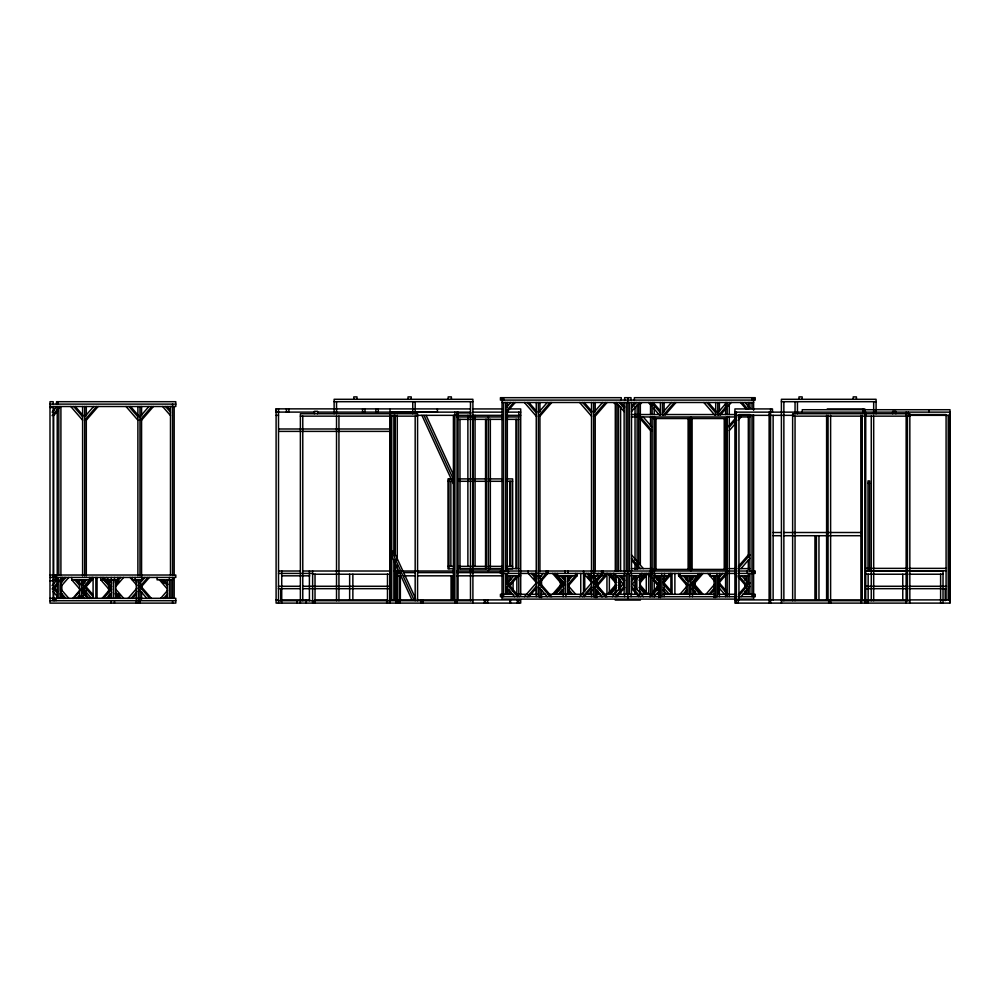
<?xml version="1.0" encoding="UTF-8"?>
<svg xmlns="http://www.w3.org/2000/svg" width="1000" height="1000" viewBox="0 0 1000 1000"><rect width="100%" height="100%" fill="white"/><g stroke="black" fill="none" stroke-linecap="round" stroke-linejoin="round"><path stroke-width="1.5" d="M469.925 408.925L276.1 408.862L276.1 412.088L314.887 412.113M312.625 603.112L312.625 600.712M437.4 408.95L437.4 412.15L317.75 412.1M949.925 531.5L949.925 526.8M52.088 412.188L57 406.512M52.088 415.6L59.95 406.512M53.688 415.6L57.625 411.05M84.688 416.8L93.588 406.512M96.538 406.512L84.688 420.2L86.3 420.2L98.15 406.512M139.975 416.8L148.875 406.512M151.825 406.512L139.975 420.2L141.575 420.2L153.425 406.512M52.088 585.513L57 579.837M52.088 588.925L57.987 582.112M53.688 588.925L57.625 584.388M60.3 581.975L64.225 577.438M60.912 583.112L65.838 577.438M60.912 586.512L68.775 577.438M81.675 585.513L86.587 579.837M72.737 598.425L80.638 589.3M73.7 598.438L79.6 591.625M88.625 581.975L84.688 586.512L86.3 586.512L93.175 578.575M90.588 579.7L92.55 577.438M91.15 577.438L91.15 579.837L83.287 588.925L81.675 588.925L89.537 579.837L89.537 577.438M76.65 598.438L79.6 595.037M78.25 598.438L80.213 596.163M115.162 581.975L119.1 577.438M102.15 598.3L110.013 589.225L111.613 589.225L103.763 598.3M115.787 583.112L120.7 577.438M117.25 583.25L119.213 580.975M115.787 586.512L123.65 577.438M106.7 598.3L111.613 592.625M139.975 583.112L144.887 577.438M128.012 598.425L136.9 588.162M147.838 577.438L139.975 586.512L141.575 586.512L149.438 577.438M130.963 598.425L136.9 591.575M132.562 598.425L136.525 593.85M160.613 598.425L167.525 590.45M163.562 598.425L167.525 593.85M165.175 598.425L167.15 596.138M505.725 408.175L510.637 402.5M513.587 402.5L505.725 411.587L507.325 411.587L515.188 402.5M538.325 412.788L547.238 402.5M550.175 402.5L538.325 416.188L539.938 416.188L551.788 402.5M593.612 412.788L602.513 402.5M605.462 402.5L593.612 416.188L595.212 416.188L607.062 402.5M631.875 405.913L634.812 402.5M631.512 408.175L636.425 402.5M631.512 411.587L639.375 402.5M508.938 581.5L513.85 575.825M516.8 575.825L508.938 584.913L510.538 584.913L518.4 575.825M662.513 412.788L671.413 402.5M663.5 415.05L674.362 402.5M665.1 415.05L675.962 402.5M538.325 579.1L543.25 573.425M524.4 596.7L536.25 583.013M527.35 596.7L536.25 586.413M547.8 573.425L539.938 582.5L538.325 582.5L546.188 573.425L546.325 571.013M528.95 596.7L536.862 587.562M552.562 594.288L560.425 585.212L563.638 585.212L555.775 594.288M554.175 594.288L562.038 585.212M568.787 577.962L570.763 575.688M567.575 581.5L572.487 575.825M558.725 594.288L563.638 588.612M717.788 412.788L726.688 402.5M577.038 573.425L577.038 575.825L569.175 584.913L567.575 584.913L575.438 575.825L575.438 573.425M718.775 415.05L726.675 405.925M720.375 415.05L726.3 408.2M728.275 405.925L731.237 402.5M593.612 579.1L598.525 573.425M579.675 596.7L591.525 583.013M728.662 426.087L735.588 418.088M601.475 573.425L593.612 582.5L595.212 582.5L603.075 573.425M729.275 427.225L735.212 420.375M582.625 596.7L591.525 586.413M596.625 581.5L601.538 575.825M584.225 596.7L592.137 587.562M729.275 430.625L735.2 423.787M738.162 420.363L741.125 416.95M588.638 594.425L592.575 589.888M606.087 573.425L606.087 575.825L598.225 584.913L596.625 584.913L604.487 575.825L604.487 573.425M607.438 594.288L615.3 585.212M609.038 594.288L616.9 585.212M610.65 594.288L616.538 587.475M613.587 594.288L616.538 590.887M612.275 596.7L624.125 583.013M615.225 596.7L624.125 586.413M616.838 596.7L624.75 587.562M631.875 579.237L634.812 575.825M631.512 581.5L636.425 575.825M631.512 584.913L639.375 575.825M639.1 576.825L642.05 573.425M639.1 580.237L645 573.425M639.712 581.362L646.6 573.425M640.337 582.5L648.2 573.425M663.062 579.237L666.012 575.825M653.512 590.988L657.463 586.438M649.55 596.7L651.513 594.425M653.475 592.15L657.412 587.612L659.013 587.612L653.125 594.425M663.487 581.362L670.375 573.425M663.062 582.638L668.962 575.825L668.962 573.425M664.112 582.5L671.975 573.425L672.1 594.288M654.1 596.7L659.013 591.025M689.525 580.375L693.462 575.825M690.15 581.5L695.062 575.825M679.975 594.288L686.85 586.337M699.862 573.425L692 582.5L695.212 582.5L703.075 573.425M690.15 584.913L698.012 575.825L698.012 573.425M682.913 594.288L686.85 589.75M693.6 582.5L701.462 573.425M684.525 594.288L686.488 592.013M718.775 577.962L722.7 573.425M705.825 594.412L714.712 584.15M718.775 581.362L725.65 573.425M708.775 594.412L714.712 587.562M719.388 582.5L726.275 574.562M710.387 594.412L714.338 589.837M738.438 566.325L748.312 554.925L749.912 554.925L738.062 568.612L749.912 568.612M741.012 568.612L749.912 558.325M738.438 594.412L748.312 583.013L749.912 583.013L738.062 596.7L755.212 596.7L755.212 594.288L742.663 594.288M741.012 596.7L749.912 586.413M334.125 401.7L472.9 401.7M781.4 401.7L876.087 401.7M502.038 402.5L753.6 402.5M614.2 403.462L616.912 403.462L616.912 571.013M641.45 403.462L638.725 403.462L638.725 564.812M50 404.113L175.787 404.113M50 406.512L175.787 406.512L175.787 401.7L56.525 401.7L56.525 404.113M50 407.475L53.212 407.475L53.212 600.712L53.312 598.3M748.312 408.175L749.912 408.175L745 402.5M472.938 408.925L502.287 408.925M508.375 408.925L520.712 408.925L520.712 595.25M827.237 408.925L864.8 408.925L864.8 414.275M276.1 412.137L278.512 412.137M469.925 412.137L390.25 412.137L390.25 414.275M472.738 412.137L502.287 412.137M506.512 412.137L520.712 412.137M734.925 412.137L950 412.137M457.1 412.938L471.1 412.938M631.462 414.538L735.888 414.538M739.013 414.538L749.912 414.538L749.912 571.013M908.988 414.538L946.05 414.538M276.1 415.337L278.512 415.337M416.825 415.337L471.1 415.337M472.738 415.337L502.287 415.337M506.512 415.337L520.712 415.337M734.925 415.337L768.9 415.337M769.112 415.337L793.825 415.337M909.225 415.337L949.712 415.337M300.375 416.15L417.575 416.15M792.638 416.15L909.837 416.15M457.088 416.95L502.638 416.95M506.65 416.95L518.8 416.95M631.462 416.95L735.888 416.95M738.188 416.95L749.912 416.95M653.388 418.55L726.825 418.55M458.062 419.35L502.638 419.35M506.65 419.35L518.8 419.35M279.188 428.988L390.238 428.988M279.188 431.388L390.238 431.388M452.075 478.9L448 478.9L448 568.775L454.2 568.775M458.862 478.9L486.812 478.9M489.338 478.9L502.337 478.9M506.425 478.9L512.638 478.9L512.638 568.775L506.425 568.775M448 481.3L452.075 481.3M458.862 481.3L486.812 481.3M489.338 481.3L502.337 481.3M506.425 481.3L512.638 481.3M868 483.312L869.6 483.312M773.125 532.5L780.888 532.5M783.888 532.5L862.25 532.5M773.125 535.712L780.888 535.712M783.888 535.712L862.25 535.712M448 566.362L454.2 566.362M458.862 566.362L486.812 566.362M489.338 566.362L502.337 566.362M506.425 566.362L512.638 566.362M865.738 568.362L905.9 568.362M908.988 568.362L946.05 568.362M458.062 568.612L502.638 568.612M506.65 568.612L518.8 568.612M631.375 568.612L652.138 568.612M729.15 568.612L735.175 568.612M459.837 568.775L486.238 568.775M489.338 568.775L501.763 568.775M653.388 569.412L726.825 569.412M865.738 570.775L905.9 570.775M908.988 570.775L946.05 570.775M278.512 571.013L300.175 571.013M302.762 571.013L391.262 571.013M394.05 571.013L399.188 571.013L399.188 573.15M401.825 571.013L453.713 571.013M456.725 571.013L536.525 571.013M538.325 571.013L652.138 571.013M653.388 571.013L727.2 571.013M728.8 571.013L735.175 571.013M737.987 571.013L755.212 571.013L755.212 573.425L737.987 573.425M865.738 571.013L906.7 571.013M909.013 571.013L943.025 571.013L943.025 603.112M400.913 572.625L396.337 572.625L396.337 603.112M404.025 572.625L415 572.625M418.025 572.625L453.888 572.625M456.912 572.625L502.013 572.625M278.512 573.425L312.625 573.425M734.987 573.425L500.438 573.425L500.438 571.013M312.625 574.225L389.9 574.225M865.738 574.225L905.987 574.225M909.013 574.225L943.025 574.225M50 575.025L175.787 575.025L175.787 577.438L50 577.438M281.637 575.825L309.725 575.825M396.337 575.825L400.913 575.825M404.025 575.825L415 575.825M418.025 575.825L453.8 575.825M456.912 575.825L502.1 575.825M506.788 575.825L520.75 575.825M541.538 575.825L535.9 575.825L535.9 573.425M557.625 573.425L557.625 575.825L577.038 575.825M589.65 575.825L606.087 575.825M625.15 575.825L613.925 575.825L613.925 573.425M630.812 575.825L641.712 575.825L641.712 573.425M649.55 573.425L649.55 575.825L651.15 575.825L651.15 573.425M668.962 575.825L654 575.825L659.013 581.5M678.6 573.425L678.6 575.825L698.012 575.825M738.037 575.825L748.85 575.825M52.675 579.837L59.225 579.837M71.737 577.438L71.737 579.837L91.15 579.837M100.775 577.438L100.775 579.837L105.337 579.837M107.263 579.837L117.688 579.837L117.688 577.438M172.575 579.837L157.075 579.837L157.075 577.438M50 580.8L53.212 580.8M278.363 586.263L300.05 586.263M303.137 586.263L389.9 586.263M865.738 586.263L905.9 586.263M908.988 586.263L946.525 586.263M693.6 588.612L692 588.612L696.912 594.288M278.363 588.675L300.05 588.675M303.137 588.675L389.9 588.675M865.738 588.675L905.9 588.675M908.988 588.675L946.05 588.675M512.975 594.288L500.438 594.288L500.438 596.7L734.963 596.7M515.325 594.288L527.812 594.288M530.087 594.288L537.188 594.288M540.875 594.288L545.638 594.288M548.125 594.288L582.888 594.288M585.975 594.288L592.438 594.288M600.15 594.288L596.625 594.288L596.625 591.213M602.812 594.288L615.625 594.288M618.35 594.288L637.288 594.288M640.013 594.288L651.275 594.288M655.788 594.288L659.013 594.288L659.013 575.825M663.2 594.288L714.762 594.288M717.775 594.288L735.638 594.288M50 598.3L175.787 598.3L175.787 603.112L50 603.112L50 401.7L53.212 401.7L53.212 404.113M734.963 599.1L502.038 599.1L502.038 397.688M737.975 599.1L753.6 599.1L753.6 414.938M276.1 599.9L278.512 599.9M281.588 599.9L309.7 599.9M315.025 599.9L387.488 599.9M390.25 599.9L414.875 599.9M416.975 599.9L520.712 599.9L520.712 603.112L276.1 603.112L276.1 408.862M615.225 600.062L640.425 600.062M734.925 599.9L864.8 599.9M865.738 599.9L906.7 599.9M908.988 599.9L949.712 599.9M50 600.712L175.787 600.712M278.363 600.712L472.9 600.712M781.45 600.712L909.837 600.712M742.05 402.5L747.95 409.312M740.45 402.5L746.338 409.312M708.413 402.5L716.325 411.637M706.8 402.5L715.7 412.788M703.85 402.5L714.712 415.05M653.125 402.5L660.05 410.5M653.5 404.787L660.425 412.788M648.575 402.5L651.538 405.925M653.512 408.2L659.438 415.05M643.238 416.95L652.138 427.225M640.288 416.95L652.138 430.625L650.537 430.625L638.688 416.95M620.825 402.5L624.75 407.038M619.212 402.5L624.125 408.175M616.263 402.5L624.125 411.587M741.787 575.825L746.7 581.5M738.838 575.825L746.7 584.913L745.1 584.913L738.225 576.962M584.225 402.5L592.137 411.637M582.625 402.5L591.525 412.788M579.675 402.5L591.525 416.188M719.388 583.013L726.3 590.988M712.75 575.688L714.725 577.962M718.775 584.15L726.675 593.275M707.837 573.425L714.725 581.362M718.775 587.562L724.712 594.412M703.075 594.288L695.212 585.212L692 585.212L699.862 594.288M693.6 585.212L701.462 594.288M684.887 575.688L686.85 577.962M683.15 575.825L688.062 581.5M528.95 402.5L536.862 411.637M678.6 575.825L686.462 584.913L688.062 584.913L680.2 575.825L680.2 573.425M527.35 402.5L536.25 412.788M524.4 402.5L536.25 416.188M664.112 583.013L671.025 590.988M663.5 584.15L671.4 593.275M654.525 575.688L657.475 579.1M663.5 587.562L669.438 594.412M653.125 578.1L659.013 584.913L657.412 584.913L653.475 580.375M663.062 589.888L667 594.425M631.512 554.925L643.363 568.612M649.55 575.825L651.513 578.1M631.512 558.325L640.413 568.612M631.888 560.612L638.8 568.612M640.337 585.212L648.2 594.288M639.712 586.337L646.6 594.288M639.1 587.475L645 594.288M639.1 590.887L642.05 594.288M631.512 583.013L643.363 596.7M631.512 586.413L640.413 596.7M620.825 575.825L624.75 580.375M631.888 588.7L638.8 596.7M619.212 575.825L624.125 581.5M616.263 575.825L624.125 584.913M613.6 573.425L616.538 576.825M610.65 573.425L616.538 580.237M609.038 573.425L616.9 582.5M607.438 573.425L615.3 582.5M588.212 573.425L592.15 577.962M607.062 596.7L595.212 583.013L593.612 583.013L605.462 596.7M586.613 573.425L591.525 579.1M598.225 587.612L606.087 596.7M587.663 576.962L592.575 582.638M583.663 573.425L591.525 582.5M593.612 586.413L602.513 596.7M596.625 591.025L601.538 596.7M562.188 575.825L565.125 579.237M560.575 575.825L565.487 581.5M568.787 586.337L575.675 594.288M555.775 573.425L563.638 582.5L560.425 582.5L552.562 573.425M557.625 575.825L565.487 584.913M568.787 589.75L572.725 594.288M554.175 573.425L562.038 582.5M568.175 590.887L571.112 594.288M532.938 573.425L536.862 577.962M551.788 596.7L539.938 583.013L538.325 583.013L550.175 596.7M531.337 573.425L536.25 579.1M533.925 577.962L535.887 580.237M528.387 573.425L536.25 582.5M538.325 586.413L547.238 596.7M519.175 596.7L507.325 583.013L505.725 583.013L517.575 596.7M505.725 586.413L514.625 596.7M167.188 406.512L170.125 409.925M165.575 406.512L170.487 412.188M162.625 406.512L170.487 415.6M130.588 406.512L138.5 415.65M128.988 406.512L137.887 416.8M126.037 406.512L137.887 420.2M75.312 406.512L83.225 415.65M73.7 406.512L82.613 416.8M70.763 406.512L82.613 420.2M163.975 579.837L167.9 584.388M162.362 579.837L167.275 585.513M162.013 580.975L163.975 583.25M159.425 579.837L167.275 588.925M151.45 598.425L141.575 587.025L139.975 587.025L149.85 598.425M134.938 579.7L136.9 581.975M130.025 577.438L136.9 585.375M139.975 590.425L146.9 598.425M106.7 577.438L111.613 583.112M115.787 589.225L123.65 598.3M107.062 579.7L109.025 581.975M118.112 593.763L120.075 596.025M103.763 577.438L111.613 586.512L110.013 586.512L102.15 577.438M115.787 592.625L120.7 598.3M103.725 579.837L108.637 585.513M115.162 593.763L119.1 598.3M100.775 579.837L108.637 588.925M93.212 595L86.3 587.025L84.688 587.025L93.575 597.288M76.712 579.7L80.638 584.25M76.287 579.837L80.213 584.388M84.688 590.425L91.613 598.425M74.675 579.837L79.6 585.513M89.175 598.438L83.287 591.625L81.675 591.625L87.575 598.438M71.737 579.837L79.6 588.925M81.675 595.037L84.625 598.438M60.912 589.225L68.775 598.3M60.912 592.625L65.838 598.3M60.3 593.763L64.225 598.3M53.688 587.025L57.638 591.587M61.588 596.15L63.562 598.425M53.075 588.162L57.025 592.725M53.075 591.575L57.038 596.138M426.125 415.337L453.625 475.125M423.988 415.337L453.413 479.288M421.9 415.337L453.413 483.825M415.562 598.513L393.825 551.275L391.688 551.275L414.062 599.9M391.688 555.812L411.975 599.9M949.712 412.137L949.712 603.112M948.213 415.337L948.213 599.9M946.087 415.337L946.087 599.9M945.188 588.675L945.188 600.712M940.612 574.075L940.612 603.112M929 409.725L929 412.137M909.837 603.112L909.837 413.738L792.638 413.738L792.638 600.712M908.275 412.137L908.275 414.275M907.438 416.15L907.438 600.712M906.15 412.137L906.15 414.275M906.15 415.337L906.15 603.112M902.775 574.225L902.775 599.9M895.875 413.738L895.875 411.325L892.675 411.325L892.675 413.738M876.087 413.738L876.087 399.288L781.4 399.288L781.45 603.112M873.675 401.7L873.675 413.738M873.688 416.15L873.688 600.712M871.275 416.15L871.275 600.712M869.6 570.775L869.6 480.9L868 480.9L868 570.775M868.15 574.075L868.15 603.112M865.738 412.137L865.738 414.538M865.738 415.337L865.738 603.112M864.8 415.337L864.8 603.112M862.887 408.925L862.887 412.137M862.25 415.337L862.25 599.9M861.425 599.9L861.425 603.112M860.788 415.337L860.925 603.112M856.425 399.288L856.425 396.887L853.213 396.887L853.213 399.288M830.612 415.337L830.612 603.112M828.7 599.9L828.7 603.112M828.062 415.337L828.062 599.9M826.6 415.337L826.6 599.9M818.962 535.712L818.962 599.9M816.413 535.712L816.413 599.9M814.95 535.712L814.95 599.9M802.25 412.137L802.25 409.725L950 409.725L950 603.112L734.925 603.112L734.925 408.925L772.487 408.925L772.487 412.137M802.188 399.288L802.188 396.887L798.975 396.887L798.975 399.288M797.45 401.7L797.45 413.738M795.05 401.7L795.05 413.738M795.05 416.15L795.05 600.712M783.863 401.7L783.863 600.712M773.125 415.337L773.125 599.9M770.588 408.925L770.588 603.112M769.112 412.137L769.112 603.112M753.6 397.688L753.6 410.275M752 397.688L752 400.1M752 402.5L752 408.75M752 414.988L752 596.7M749.912 402.5L749.912 408.75M749.912 573.425L749.912 594.288M748.312 402.5L748.312 407.188M748.312 416.55L748.312 556.975M748.312 560.1L748.312 569.45M748.312 573.425L748.312 583.85M748.312 586.838L748.312 594.288M747.188 571.013L747.188 573.425M746.7 575.825L746.7 585.062M746.7 588.138L746.7 594.288M745.1 575.825L745.1 580.45M745.1 583.525L745.1 588.138M745.1 591.213L745.1 594.288M738.938 415.337L738.938 599.9M738.3 599.9L738.3 603.112M736.388 412.137L736.388 603.112M729.275 402.5L729.275 414.538M729.275 416.95L729.275 596.7M727.2 402.5L727.2 414.538M727.2 416.95L727.2 596.7M726.825 416.95L726.825 571.013M725.588 402.5L725.588 414.538M725.588 571.9L725.588 596.7M725.438 418.55L725.438 569.412M724.237 418.55L724.237 569.412M719.737 573.425L719.737 575.825L710.125 575.825L710.125 573.425M719.388 402.5L719.388 411.825M719.388 575.825L719.388 596.7M719.175 574.913L719.175 594.288M717.788 402.5L717.788 415.05M717.312 575.825L717.312 596.7M716.963 573.425L716.963 575.825M715.7 402.5L715.7 415.05M715.7 575.825L715.7 597.55M714.1 575.825L714.1 597.55M695.212 581.987L695.212 586.6M695.212 591.213L695.212 594.288M693.6 581.987L693.6 585.062M693.6 589.675L693.6 594.288M692.487 594.288L692.487 596.7M692.1 418.55L692.1 569.412M692 575.825L692 578.913M692 581.987L692 594.288M690.713 416.95L690.713 571.013M690.15 575.825L690.15 594.288M689.912 575.825L689.912 578.913M689.912 585.062L689.912 594.288M689.712 594.288L689.712 596.7M689.325 418.55L689.325 569.412M688.112 418.55L688.112 569.412M688.062 575.825L688.062 594.288M686.462 575.825L686.462 580.45M686.462 583.525L686.462 594.288M674.887 573.425L674.887 594.288M670.9 573.425L670.9 594.288M664.463 573.425L664.463 575.825M664.112 402.5L664.112 411.825M664.112 575.825L664.112 596.7M662.513 402.5L662.513 415.05M662.025 575.825L662.025 596.7M661.688 573.425L661.688 575.825M660.425 402.5L660.425 415.05M660.425 575.825L660.425 597.55M658.825 575.825L658.825 597.55M657.412 575.825L657.412 580.45M657.412 583.525L657.412 589.888M655.987 418.55L655.987 569.412M654.85 573.425L654.85 575.825M654.6 416.95L654.6 571.013M654.225 402.5L654.225 414.538M654.225 416.95L654.225 596.7M652.138 402.5L652.138 414.538M652.138 416.95L652.138 596.7M650.537 402.5L650.537 414.538M650.537 416.95L650.537 426.25M650.537 430.887L650.537 596.7M648.7 573.425L648.7 594.288M646.287 574.913L646.287 592.8M640.337 403.462L640.337 564.812M640.337 581.163L640.337 585.538M639.65 574.913L639.65 592.8M637.125 405.012L637.125 569.462M636.862 577.9L636.862 589.812M635.662 577.9L635.662 589.812M635.037 406.575L635.037 560.163M635.037 563.263L635.037 569.462M635.05 579.712L635.05 588.45M635.05 591.375L635.05 594.288M634.35 400.1L634.35 397.688L755.212 397.688L755.212 400.1L500.438 400.1L500.438 397.688L621.3 397.688L621.3 400.1M631.512 402.5L631.512 571.013M631.512 573.425L631.512 594.288M631.025 400.1L631.025 397.688L624.612 397.688L624.612 400.1M631.025 571.013L631.025 573.425M631.025 594.288L631.125 596.7M629.425 402.5L629.425 571.013M629.425 573.425L629.425 594.288M627.825 397.688L627.825 599.1M626.213 402.5L626.213 571.013M626.213 573.425L626.213 594.288M624.612 571.013L624.612 573.425M624.612 594.288L624.513 596.7M624.125 402.5L624.125 571.013M624.125 573.425L624.125 594.288M620.6 406.575L620.6 571.013M620.588 581.163L620.588 587M620.588 589.913L620.588 594.288M619.975 579.388L619.975 588.325M619.975 591.312L619.975 594.288M618.775 577.9L618.775 589.812M618.513 405.012L618.513 571.013M615.988 574.913L615.988 592.8M615.3 403.462L615.3 571.013M615.3 581.163L615.3 587M615.3 591.375L615.3 594.288M609.35 574.913L609.35 592.8M606.95 573.425L606.95 594.288M603.212 571.013L603.212 573.425M601.6 571.013L601.6 573.425M598.225 585.062L598.225 588.138M598.225 591.213L598.225 594.288M596.825 578.938L596.825 586.688M596.825 589.788L596.825 597.55M596.625 578.913L596.625 586.6M595.212 402.5L595.212 411.825M595.212 414.938L595.212 571.875M595.212 575.825L595.212 578.938M595.212 586.263L595.212 597.55M593.962 573.425L593.962 575.825M593.612 402.5L593.612 573.425M593.612 575.825L593.612 596.7M591.525 402.5L591.525 573.425M591.525 575.825L591.525 596.7M591.175 573.425L591.175 575.825M584.738 573.425L584.738 591.312M583.538 571.013L583.538 592.8M580.75 573.425L580.75 594.288M569.175 575.825L569.175 580.45M569.175 585.062L569.175 594.288M567.925 571.013L567.925 573.425M567.575 575.825L567.575 594.288M565.925 594.288L565.925 596.7M565.487 575.825L565.487 594.288M565.138 571.013L565.138 573.425M563.638 575.825L563.638 578.913M563.638 581.987L563.638 594.288M563.15 594.288L563.15 596.7M562.038 581.987L562.038 585.062M562.038 589.675L562.038 594.288M560.425 580.237L560.425 586.6M560.425 591.213L560.425 594.288M547.925 571.013L547.925 573.425M541.538 578.938L541.538 586.688M541.538 589.788L541.538 597.55M539.938 402.5L539.938 411.825M539.938 414.938L539.938 571.875M539.938 575.825L539.938 578.938M539.938 581.788L539.938 585.138M539.938 587.75L539.938 597.55M538.675 573.425L538.675 575.825M538.325 402.5L538.325 573.425M538.325 575.825L538.325 596.7M536.462 573.425L536.462 576.4M536.462 580.875L536.462 583.85M536.462 588.325L536.462 594.288M536.25 402.5L536.25 573.425M536.25 575.825L536.25 596.7M528.25 571.013L528.25 573.425M519.15 573.425L519.15 575.825M518.8 412.137L518.8 571.987M518.8 575.087L518.8 595.25M518.8 599.9L518.8 603.112M517.337 599.9L517.337 603.112M516.888 419.35L516.888 568.612M516.85 576.638L516.85 595.25M515.913 419.35L515.913 568.612M513.075 580.312L513.075 590.95M510.725 481.3L510.725 566.362M510.525 575.75L510.538 580.45M510.525 583.35L510.538 588.138M510.538 591.213L510.538 594.288M510.525 599.9L510.525 603.112M509.75 481.3L509.75 566.362M509.787 599.9L509.787 603.112M508.938 575.825L508.938 586.6M508.938 589.675L508.938 594.288M508.45 571.013L508.45 573.425M507.325 402.5L507.325 407.188M507.325 410.3L507.325 571.013M507.325 573.425L507.325 583.85M507.325 586.838L507.325 594.288M506.85 575.825L506.85 583.525M506.85 588.138L506.85 594.288M505.725 402.5L505.725 571.013M505.725 573.425L505.725 594.288M503.638 397.688L503.638 400.1M503.638 402.5L503.638 596.7M490.337 419.35L490.337 568.612M488.438 416.95L488.438 571.013M487.663 599.9L487.663 603.112M486.525 419.35L486.525 568.612M485.55 419.35L485.55 568.612M485.525 599.9L485.525 603.112M484.412 599.9L484.412 603.112M475.062 415.337L475.062 565.788M473.15 415.337L473.15 565.788M472.9 603.112L472.9 399.288L334.125 399.288L334.125 413.738M470.487 401.7L470.487 600.712M467.887 415.337L467.887 566.438M459.975 419.35L459.975 568.612M458.062 412.137L458.062 599.9M457.025 412.137L457.025 603.112M454.888 412.137L454.888 603.112M453.413 415.337L453.413 599.9M452.525 575.825L452.525 599.9M451.388 399.288L451.388 396.887L448.175 396.887L448.175 399.288M451.062 575.825L451.062 599.9M450.875 481.3L450.875 566.362M448.975 478.9L448.975 568.775M423.025 599.9L423.025 603.112M421.987 599.9L421.987 603.112M420.887 599.9L420.887 603.112M417.575 600.712L417.575 413.738L300.375 413.738L300.375 603.112M415.175 401.7L415.175 413.738M415.175 416.15L415.175 600.712M412.762 401.7L412.762 413.738M411.238 399.288L411.238 396.887L408.025 396.887L408.025 399.288M400.35 575.825L400.35 599.9M399.825 575.75L399.825 603.112M397.8 572.625L397.8 603.112M397.275 415.337L397.275 560.212M397.275 564.875L397.275 573.15M395.812 574.225L395.812 603.112M394.938 415.337L394.938 554.925M394.938 561.125L394.938 599.9M394.862 415.337L394.862 555.662M394.862 563.325L394.862 571.188M393.862 415.337L393.862 553.375M393.862 559.575L393.862 599.9M391.725 415.337L391.725 599.9M390.25 415.337L390.25 603.112M390.062 408.925L389.975 414.275M389.975 415.337L389.975 603.112M389.9 571.013L389.9 603.112M387.488 574.075L387.488 603.112M386.688 600.712L386.688 603.112M378.275 408.913L378.275 412.125L375.863 412.125L375.863 408.913M364.988 408.925L364.988 412.137L362.575 412.137L362.575 408.925M357 399.288L357 396.887L353.787 396.887L353.787 399.288M352.863 574.225L352.863 599.9M349.65 574.225L349.65 599.9M338.938 416.15L338.938 600.712M336.538 401.7L336.538 413.738M336.525 416.15L336.525 600.712M317.538 413.738L317.538 411.325L314.337 411.325L314.337 413.738M315.025 574.075L315.025 603.112M312.625 571.013L312.625 601.587M309.413 571.013L309.413 600.712M306.3 599.9L306.3 603.112M302.775 416.15L302.775 600.712M297.162 600.712L297.162 603.112M288.875 408.875L288.875 412.088L286.462 412.088L286.462 408.875M281.725 571.013L281.725 600.712M281.562 600.712L281.562 603.112M280.763 588.675L280.763 600.712M278.512 408.862L278.512 603.112M174.175 406.512L174.175 575.025M174.175 577.438L174.175 598.3M172.575 404.113L172.575 575.025M172.575 577.438L172.575 598.3M172.575 600.712L172.575 603.112M170.975 579.837L170.975 598.3M170.487 406.512L170.487 575.025M169.363 577.438L169.363 598.3M167.275 579.837L167.275 598.3M141.925 577.438L141.925 579.837L132.312 579.837L132.312 577.438M141.575 406.512L141.575 415.838M141.575 418.95L141.575 577.438M141.575 584.25L141.575 588.787M141.575 591.763L141.575 599.212M139.975 406.512L139.975 575.887M139.975 579.837L139.975 603.112M138.363 579.837L138.363 603.112M137.887 406.512L137.887 575.887M136.287 579.837L136.287 603.112M135.087 577.438L135.087 579.837M115.787 579.837L115.787 598.3M114.475 577.438L114.475 579.837M114.475 600.712L114.475 603.112M113.7 579.837L113.7 598.3M111.613 579.837L111.613 598.3M111.275 577.438L111.275 579.837M111.275 600.712L111.275 603.112M110.013 579.837L110.013 582.925M110.013 586L110.013 590.612M110.013 593.688L110.013 598.3M108.637 584.462L108.637 592.15M108.637 595.225L108.637 598.3M97.062 577.438L97.062 598.3M95.862 577.438L95.862 598.3M93.088 577.438L93.088 598.3M86.3 406.512L86.3 415.838M86.3 418.95L86.3 575.887M86.3 590.275L86.3 596.237M84.688 406.512L84.688 575.887M84.688 579.837L84.688 582.95M84.688 585.8L84.688 594.75M83.287 579.837L83.287 586M83.287 589.075L83.287 592.15M83.287 595.225L83.287 598.3M83.088 579.837L83.088 582.95M83.088 589.15L83.088 592.25M82.613 406.512L82.613 575.887M81.675 579.837L81.675 598.3M79.6 579.837L79.6 598.3M62.3 577.438L62.3 579.837M61.825 577.438L61.825 581.912M61.825 584.888L61.825 590.85M61.825 593.825L61.825 598.3M60.912 575.025L60.912 407.475L57.225 407.475L57.225 575.025M60.912 598.3L60.912 580.8L57.225 580.8L57.225 598.3M60.625 577.438L60.625 581.912M60.625 584.888L60.625 590.85M60.625 593.825L60.625 598.3M58.825 407.475L58.825 575.025M58.837 580.8L58.837 598.3M58.137 401.7L58.137 404.113M57.85 577.438L57.85 581.912M57.6 577.438L57.6 579.837M56.95 577.438L56.95 579.837M56.025 575.025L56.025 577.438M56.025 598.3L56.025 600.712M55.35 577.438L55.35 579.837M54.413 575.025L54.413 577.438M54.413 598.3L54.413 600.712M53.688 406.512L53.688 411.2M53.688 414.312L53.688 575.025M53.688 578.925L53.688 584.462M53.688 587.537L53.688 598.3M53.325 575.025L53.325 577.438"/></g></svg>
